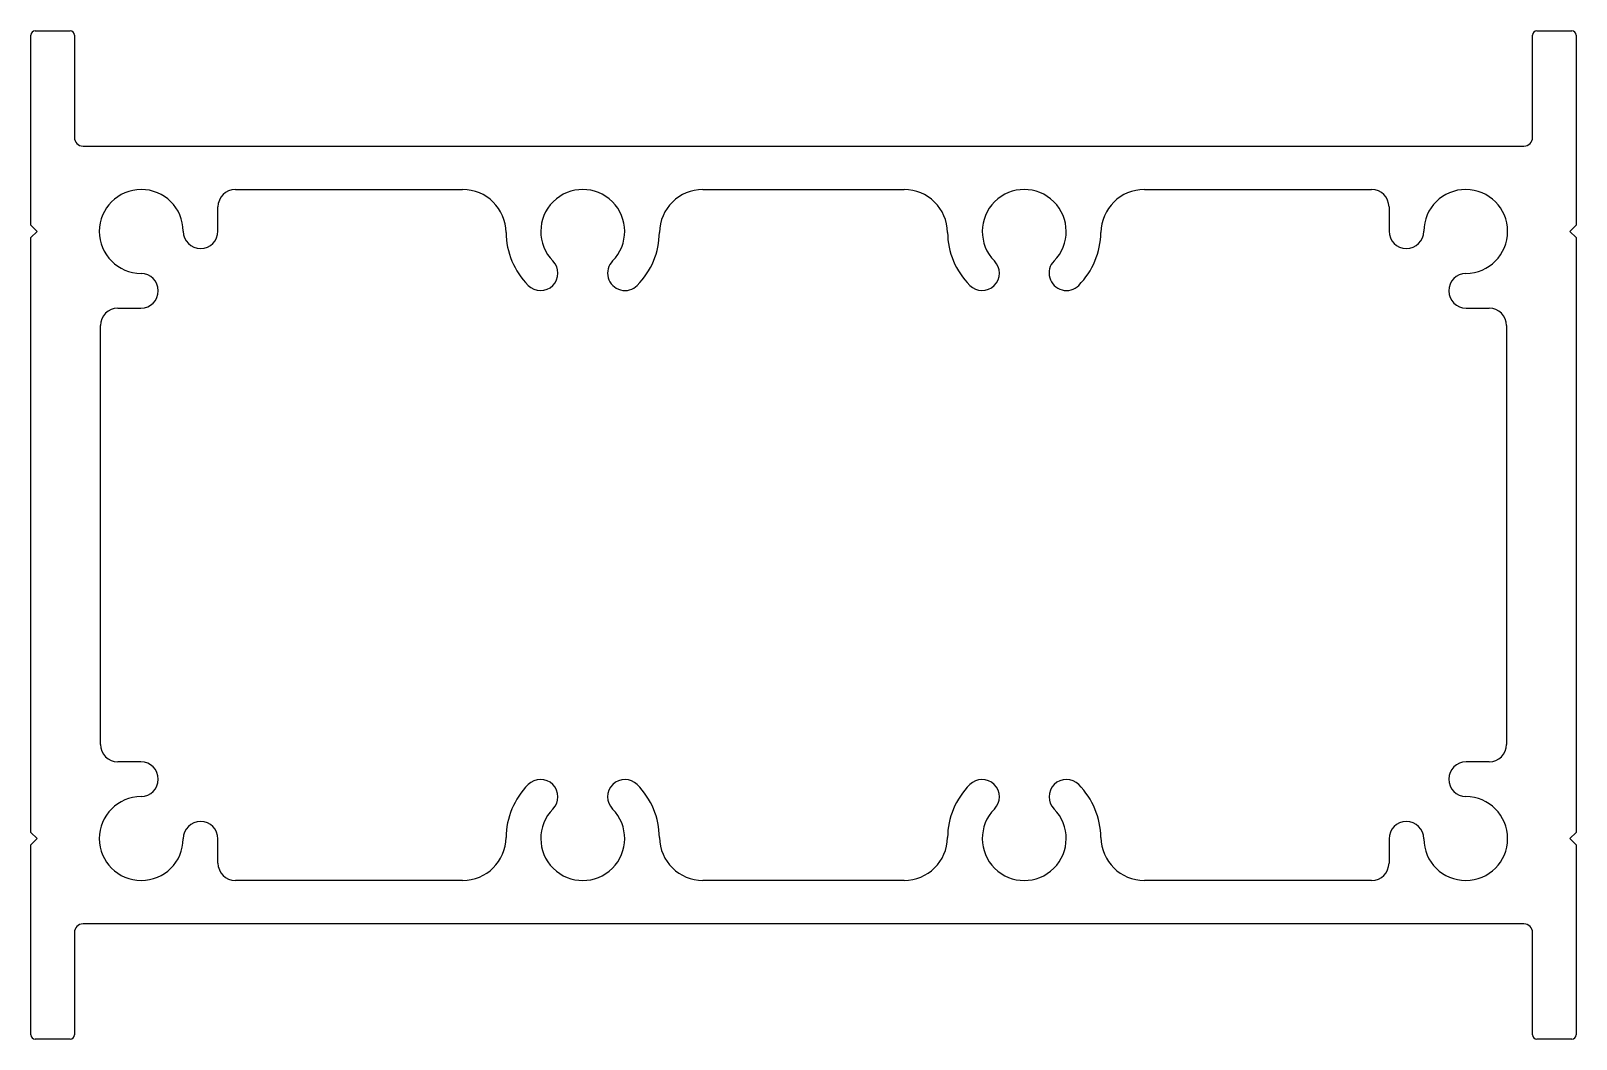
# Model space of a CAD drawing. Extents: x -38.6 to 50.3, y 0.6 to 58.6.
import ezdxf

# ---------------------------------------------------------------- set-up
doc = ezdxf.new("R2010")
doc.units = 0
doc.layers.add('PROFILE', color=1, linetype='CONTINUOUS')

msp = doc.modelspace()

# ---------------------------------------------------------------- linework, layer by layer
at = {"layer": 'PROFILE', "color": 7}
for p, q in [((-38.578, 47.384), (-38.578, 58.318)), ((-38.328, 58.568), (-36.328, 58.568)), ((-36.078, 58.318), (-36.078, 52.444)), ((47.822, 52.444), (47.822, 58.318)), ((48.072, 58.568), (50.072, 58.568)), ((50.322, 58.318), (50.322, 47.384)), ((-35.578, 51.944), (47.322, 51.944)), ((-26.815, 49.444), (-13.74, 49.444)), ((0.085, 49.444), (11.66, 49.444)), ((25.485, 49.444), (38.559, 49.444)), ((-27.815, 47.05), (-27.815, 48.444)), ((39.559, 48.444), (39.559, 47.05)), ((-38.224, 47.031), (-38.578, 47.384)), ((50.322, 47.384), (49.969, 47.031)), ((-38.578, 46.677), (-38.224, 47.031)), ((-38.578, 12.457), (-38.578, 46.677)), ((49.969, 47.031), (50.322, 46.677)), ((50.322, 46.677), (50.322, 12.457)), ((-33.578, 42.618), (-32.247, 42.618)), ((43.998, 42.618), (45.322, 42.618)), ((-34.578, 17.517), (-34.578, 41.618)), ((46.322, 41.618), (46.322, 17.517)), ((-32.247, 16.517), (-33.578, 16.517)), ((45.322, 16.517), (43.998, 16.517)), ((-38.224, 12.104), (-38.578, 12.457)), ((50.322, 12.457), (49.969, 12.104)), ((-38.578, 11.75), (-38.224, 12.104)), ((-38.578, 0.816), (-38.578, 11.75)), ((-27.815, 10.691), (-27.815, 12.084)), ((39.559, 12.084), (39.559, 10.691)), ((49.969, 12.104), (50.322, 11.75)), ((50.322, 11.75), (50.322, 0.816)), ((-13.74, 9.691), (-26.815, 9.691)), ((11.66, 9.691), (0.085, 9.691)), ((38.559, 9.691), (25.485, 9.691)), ((47.322, 7.191), (-35.578, 7.191)), ((-36.078, 6.691), (-36.078, 0.816)), ((47.822, 0.816), (47.822, 6.691)), ((-36.328, 0.566), (-38.328, 0.566)), ((50.072, 0.566), (48.072, 0.566))]:
    msp.add_line(p, q, dxfattribs=at)
for centre, radius, start, end in [((-38.328, 58.318), 0.25, 90, 180), ((-36.328, 58.318), 0.25, 360, 90), ((48.072, 58.318), 0.25, 90, 180), ((50.072, 58.318), 0.25, 360, 90), ((-35.578, 52.444), 0.5, 180, 270), ((47.322, 52.444), 0.5, 270, 0), ((-32.228, 47.031), 2.413, 0.33109, 269.66891), ((-26.815, 48.444), 1, 90, 180), ((-13.74, 46.944), 2.5, 0.72109, 90), ((-6.828, 47.031), 2.413, 315.33109, 224.66891), ((0.085, 46.944), 2.5, 90, 179.27891), ((11.66, 46.944), 2.5, 0.72109, 90), ((18.572, 47.031), 2.413, 315.33109, 224.66891), ((25.485, 46.944), 2.5, 90, 179.27891), ((38.559, 48.444), 1, 0, 90), ((43.972, 47.031), 2.413, 270.33109, 179.66891), ((-28.815, 47.05), 1, 180.33109, 360), ((-6.828, 47.031), 4.413, 180.72109, 224.66891), ((-6.828, 47.031), 4.413, 315.33109, 359.27891), ((18.572, 47.031), 4.413, 180.72109, 224.66891), ((18.572, 47.031), 4.413, 315.33109, 359.27891), ((40.559, 47.05), 1, 180, 359.66891), ((-32.247, 43.618), 1, 270, 89.66891), ((-9.255, 44.631), 1, 224.66891, 44.66891), ((-4.4, 44.631), 1, 135.33109, 315.33109), ((16.145, 44.631), 1, 224.66891, 44.66891), ((21, 44.631), 1, 135.33109, 315.33109), ((43.992, 43.618), 1, 90.33109, 270.33109), ((-33.578, 41.618), 1, 90.00041, 180), ((45.322, 41.618), 1, 360, 89.99959), ((-33.578, 17.517), 1, 180, 269.99959), ((45.322, 17.517), 1, 270.00041, 0), ((-32.247, 15.517), 1, 270.33109, 90), ((43.992, 15.517), 1, 89.66891, 269.66891), ((-6.828, 12.104), 4.413, 135.33109, 179.27891), ((-9.255, 14.503), 1, 315.33109, 135.33109), ((-4.4, 14.503), 1, 44.66891, 224.66891), ((-6.828, 12.104), 4.413, 0.72109, 44.66891), ((18.572, 12.104), 4.413, 135.33109, 179.27891), ((16.145, 14.503), 1, 315.33109, 135.33109), ((21, 14.503), 1, 44.66891, 224.66891), ((18.572, 12.104), 4.413, 0.72109, 44.66891), ((-32.228, 12.104), 2.413, 90.33109, 359.66891), ((43.972, 12.104), 2.413, 180.33109, 89.66891), ((-6.828, 12.104), 2.413, 135.33109, 44.66891), ((18.572, 12.104), 2.413, 135.33109, 44.66891), ((-28.815, 12.084), 1, 0, 179.66891), ((40.559, 12.084), 1, 0.33109, 180), ((-13.74, 12.191), 2.5, 270, 359.27891), ((0.085, 12.191), 2.5, 180.72109, 270), ((11.66, 12.191), 2.5, 270, 359.27891), ((25.485, 12.191), 2.5, 180.72109, 270), ((-26.815, 10.691), 1, 180, 270), ((38.559, 10.691), 1, 270, 360), ((-35.578, 6.691), 0.5, 90, 180), ((47.322, 6.691), 0.5, 360, 90), ((-38.328, 0.816), 0.25, 180, 270), ((-36.328, 0.816), 0.25, 270, 0), ((48.072, 0.816), 0.25, 180, 270), ((50.072, 0.816), 0.25, 270, 0)]:
    msp.add_arc(centre, radius, start, end, dxfattribs=at)

doc.saveas('drawing.dxf')
